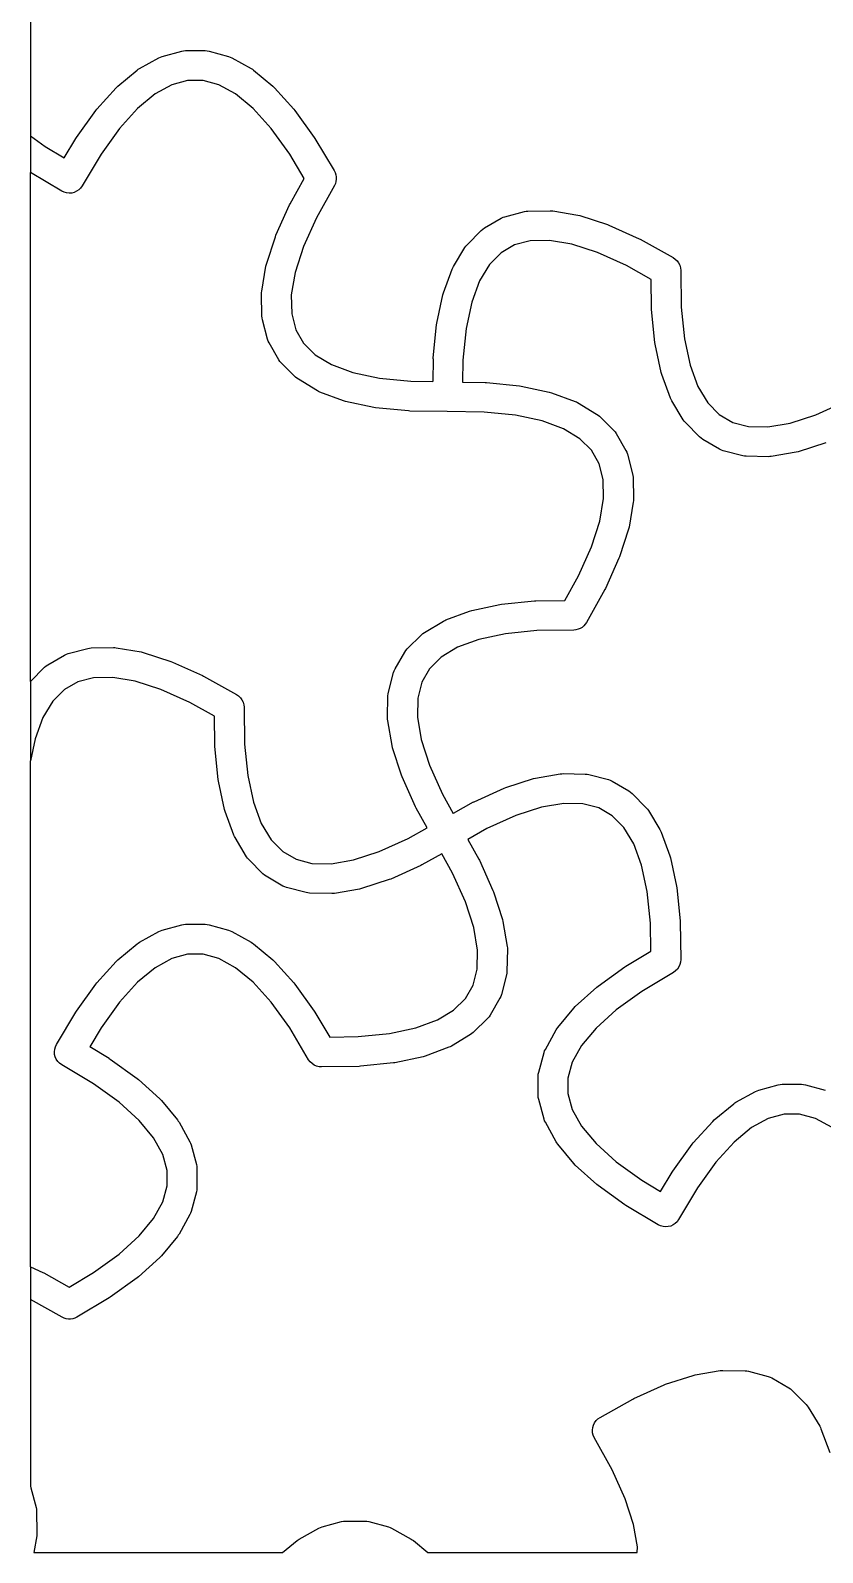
# Model space of a CAD drawing. Header units: millimetres. Extents: x 0 to 304, y 0 to 228.
# Drawn here: x 0 to 39.9, y 0 to 76.6 of the extents above; entities that cross this region are included whole.
import ezdxf

# ---------------------------------------------------------------- set-up
doc = ezdxf.new("R2010")
doc.units = ezdxf.units.MM
doc.layers.add('VISIBLE', color=7, linetype='CONTINUOUS')

msp = doc.modelspace()

# ---------------------------------------------------------------- linework, layer by layer
at = {"layer": 'VISIBLE'}
for p, q in [((0, 79.761243), (0, 71.33168)), ((5.4945, 74.722685), (6.474892, 75.26375)), ((6.474892, 75.26375), (6.554479, 75.301751)), ((6.554479, 75.301751), (6.637977, 75.330146)), ((6.637977, 75.330146), (7.619409, 75.600679)), ((7.619409, 75.600679), (7.718153, 75.620873)), ((7.718153, 75.620873), (7.818714, 75.627645)), ((7.818714, 75.627645), (8.800492, 75.627645)), ((8.800492, 75.627645), (8.901053, 75.620873)), ((8.901053, 75.620873), (8.999797, 75.600679)), ((8.999797, 75.600679), (9.981229, 75.330146)), ((9.981229, 75.330146), (10.064727, 75.301751)), ((10.064727, 75.301751), (10.144314, 75.26375)), ((10.144314, 75.26375), (11.124706, 74.722685)), ((4.399471, 73.83176), (5.378128, 74.643358)), ((5.378128, 74.643358), (5.434448, 74.685759)), ((5.434448, 74.685759), (5.4945, 74.722685)), ((11.124706, 74.722685), (11.184758, 74.685759)), ((11.184758, 74.685759), (11.241077, 74.643358)), ((11.241077, 74.643358), (12.219735, 73.83176)), ((3.345125, 72.6747), (4.321354, 73.75683)), ((4.321354, 73.75683), (4.399471, 73.83176)), ((7.122053, 73.907638), (6.281207, 73.443586)), ((7.92019, 74.127645), (7.122053, 73.907638)), ((8.699016, 74.127645), (7.92019, 74.127645)), ((9.497153, 73.907638), (8.699016, 74.127645)), ((10.337999, 73.443586), (9.497153, 73.907638)), ((12.219735, 73.83176), (12.297852, 73.75683)), ((12.297852, 73.75683), (13.274081, 72.6747)), ((6.281207, 73.443586), (5.398764, 72.711778)), ((11.220442, 72.711778), (10.337999, 73.443586)), ((2.320072, 71.257645), (3.29318, 72.610308)), ((3.29318, 72.610308), (3.345125, 72.6747)), ((5.398764, 72.711778), (4.486633, 71.7007)), ((12.132573, 71.7007), (11.220442, 72.711778)), ((13.274081, 72.6747), (13.326026, 72.610308)), ((13.326026, 72.610308), (14.299134, 71.257645)), ((0, 71.33168), (0.748412, 70.793271)), ((0, 71.33168), (0, 69.493095)), ((4.486633, 71.7007), (3.556412, 70.407652)), ((13.062794, 70.407652), (12.132573, 71.7007)), ((0.748412, 70.793271), (1.700197, 70.224911)), ((1.700197, 70.224911), (2.284968, 71.204179)), ((2.284968, 71.204179), (2.320072, 71.257645)), ((14.299134, 71.257645), (14.334238, 71.204179)), ((14.334238, 71.204179), (15.303531, 69.580984)), ((3.556412, 70.407652), (2.603531, 68.811939)), ((13.793671, 69.183711), (13.062794, 70.407652)), ((0, 43.85474), (0, 69.493095)), ((1.575081, 68.552534), (0, 69.493095)), ((13.083551, 67.910828), (13.793671, 69.183711)), ((15.303531, 69.580984), (15.353648, 69.480716)), ((15.353648, 69.480716), (15.388263, 69.374099)), ((15.393177, 69.040354), (15.361717, 68.932764)), ((15.388263, 69.374099), (15.4066, 69.263514)), ((15.40825, 69.151431), (15.393177, 69.040354)), ((15.4066, 69.263514), (15.40825, 69.151431)), ((1.692739, 68.495545), (1.575081, 68.552534)), ((1.818507, 68.459853), (1.692739, 68.495545)), ((1.948561, 68.446543), (1.818507, 68.459853)), ((2.078951, 68.456018), (1.948561, 68.446543)), ((2.205714, 68.487992), (2.078951, 68.456018)), ((2.325, 68.541492), (2.205714, 68.487992)), ((2.433183, 68.614893), (2.325, 68.541492)), ((2.526976, 68.705964), (2.433183, 68.614893)), ((2.603531, 68.811939), (2.526976, 68.705964)), ((15.314573, 68.831065), (14.409085, 67.207989)), ((15.361717, 68.932764), (15.314573, 68.831065)), ((12.369914, 66.334627), (13.0548, 67.853694)), ((13.0548, 67.853694), (13.083551, 67.910828)), ((23.904481, 67.264251), (24.889693, 67.520679)), ((24.889693, 67.520679), (24.976201, 67.537837)), ((24.976201, 67.537837), (25.064126, 67.544721)), ((25.064126, 67.544721), (26.183703, 67.56634)), ((26.183703, 67.56634), (26.254173, 67.564387)), ((26.254173, 67.564387), (26.324148, 67.555827)), ((26.324148, 67.555827), (27.577488, 67.342291)), ((14.409085, 67.207989), (13.754384, 65.75587)), ((22.784448, 66.640917), (22.86815, 66.697062)), ((22.86815, 66.697062), (23.718395, 67.187952)), ((23.718395, 67.187952), (23.808869, 67.232367)), ((23.808869, 67.232367), (23.904481, 67.264251)), ((27.577488, 67.342291), (27.682604, 67.316458)), ((27.682604, 67.316458), (29.069109, 66.867421)), ((29.069109, 66.867421), (29.146291, 66.837628)), ((29.146291, 66.837628), (30.665358, 66.152742)), ((11.891083, 64.87094), (12.340121, 66.257445)), ((12.340121, 66.257445), (12.369914, 66.334627)), ((21.994351, 65.849052), (22.70903, 66.574056)), ((22.70903, 66.574056), (22.784448, 66.640917)), ((25.181724, 66.046712), (24.380514, 65.838175)), ((26.141945, 66.065254), (25.181724, 66.046712)), ((27.272067, 65.872712), (26.141945, 66.065254)), ((30.665358, 66.152742), (30.722493, 66.123991)), ((30.722493, 66.123991), (32.373522, 65.202909)), ((13.754384, 65.75587), (13.33483, 64.460403)), ((21.307802, 64.751238), (21.886313, 65.71001)), ((21.886313, 65.71001), (21.936238, 65.782713)), ((21.936238, 65.782713), (21.994351, 65.849052)), ((23.706031, 65.448763), (23.124828, 64.859162)), ((24.380514, 65.838175), (23.706031, 65.448763)), ((28.567534, 65.453158), (27.272067, 65.872712)), ((30.019653, 64.798456), (28.567534, 65.453158)), ((32.373522, 65.202909), (32.481705, 65.129508)), ((11.651715, 63.512484), (11.865251, 64.765824)), ((11.865251, 64.765824), (11.891083, 64.87094)), ((13.33483, 64.460403), (13.142287, 63.330281)), ((20.804942, 63.432159), (21.246685, 64.624352)), ((21.246685, 64.624352), (21.274258, 64.689233)), ((21.274258, 64.689233), (21.307802, 64.751238)), ((23.124828, 64.859162), (22.628659, 64.036858)), ((31.264582, 64.103931), (30.019653, 64.798456)), ((32.481705, 65.129508), (32.575499, 65.038436)), ((32.575499, 65.038436), (32.652053, 64.932461)), ((32.652053, 64.932461), (32.709042, 64.814802)), ((32.709042, 64.814802), (32.744734, 64.689035)), ((32.744734, 64.689035), (32.758044, 64.558981)), ((32.758044, 64.558981), (32.785407, 62.700612)), ((22.628659, 64.036858), (22.230345, 62.961873)), ((31.286041, 62.646522), (31.264582, 64.103931)), ((11.641201, 63.372039), (11.643154, 63.442508)), ((11.662821, 62.252462), (11.641201, 63.372039)), ((11.643154, 63.442508), (11.651715, 63.512484)), ((13.142287, 63.330281), (13.16083, 62.37006)), ((20.470381, 61.902943), (20.774755, 63.32821)), ((20.774755, 63.32821), (20.804942, 63.432159)), ((22.230345, 62.961873), (21.945956, 61.630188)), ((11.669705, 62.164537), (11.662821, 62.252462)), ((11.686863, 62.078029), (11.669705, 62.164537)), ((13.16083, 62.37006), (13.369366, 61.56885)), ((31.289709, 62.582667), (31.286041, 62.646522)), ((31.456114, 60.924672), (31.289709, 62.582667)), ((32.785407, 62.700612), (32.944478, 61.11569)), ((11.943291, 61.092817), (11.686863, 62.078029)), ((13.369366, 61.56885), (13.758779, 60.894367)), ((20.291186, 60.163211), (20.457591, 61.821205)), ((20.457591, 61.821205), (20.470381, 61.902943)), ((21.945956, 61.630188), (21.786885, 60.045266)), ((11.975175, 60.997205), (11.943291, 61.092817)), ((12.01959, 60.906731), (11.975175, 60.997205)), ((12.510479, 60.056486), (12.01959, 60.906731)), ((13.758779, 60.894367), (14.34838, 60.313164)), ((31.468903, 60.842935), (31.456114, 60.924672)), ((31.773278, 59.417668), (31.468903, 60.842935)), ((32.944478, 61.11569), (33.228868, 59.784005)), ((12.566624, 59.972784), (12.510479, 60.056486)), ((12.633485, 59.897366), (12.566624, 59.972784)), ((13.358489, 59.182687), (12.633485, 59.897366)), ((14.34838, 60.313164), (15.170684, 59.816995)), ((15.170684, 59.816995), (16.245669, 59.418681)), ((20.287519, 60.099356), (20.270726, 58.9589)), ((20.287519, 60.099356), (20.291186, 60.163211)), ((21.786885, 60.045266), (21.770564, 58.936816)), ((33.228868, 59.784005), (33.627182, 58.70902)), ((13.424829, 59.124574), (13.358489, 59.182687)), ((13.497532, 59.074649), (13.424829, 59.124574)), ((14.456304, 58.496138), (13.497532, 59.074649)), ((16.245669, 59.418681), (17.577354, 59.134292)), ((17.577354, 59.134292), (19.162276, 58.975221)), ((31.803464, 59.313719), (31.773278, 59.417668)), ((32.245207, 58.121526), (31.803464, 59.313719)), ((14.518309, 58.462594), (14.456304, 58.496138)), ((14.58319, 58.435021), (14.518309, 58.462594)), ((15.775383, 57.993277), (14.58319, 58.435021)), ((19.162276, 58.975221), (20.270726, 58.9589)), ((21.770564, 58.936816), (22.91102, 58.920023)), ((22.91102, 58.920023), (22.974875, 58.916355)), ((22.974875, 58.916355), (24.632869, 58.749951)), ((24.632869, 58.749951), (24.714607, 58.737161)), ((24.714607, 58.737161), (26.139874, 58.432787)), ((26.139874, 58.432787), (26.243823, 58.4026)), ((26.243823, 58.4026), (27.436016, 57.960857)), ((33.627182, 58.70902), (34.12335, 57.886715)), ((15.879332, 57.963091), (15.775383, 57.993277)), ((17.304599, 57.658717), (15.879332, 57.963091)), ((17.386336, 57.645927), (17.304599, 57.658717)), ((19.044331, 57.479522), (17.386336, 57.645927)), ((27.436016, 57.960857), (27.500897, 57.933283)), ((27.500897, 57.933283), (27.562902, 57.89974)), ((27.562902, 57.89974), (28.521674, 57.321229)), ((32.272781, 58.056645), (32.245207, 58.121526)), ((32.306324, 57.99464), (32.272781, 58.056645)), ((32.884836, 57.035868), (32.306324, 57.99464)), ((34.12335, 57.886715), (34.704554, 57.297115)), ((39.566057, 57.29272), (41.018175, 57.947421)), ((19.108186, 57.475855), (19.044331, 57.479522)), ((20.998561, 57.44802), (19.108186, 57.475855)), ((22.85693, 57.420657), (20.998561, 57.44802)), ((24.441852, 57.261586), (22.85693, 57.420657)), ((25.773537, 56.977197), (24.441852, 57.261586)), ((26.848522, 56.578882), (25.773537, 56.977197)), ((28.521674, 57.321229), (28.594377, 57.271304)), ((28.594377, 57.271304), (28.660716, 57.213191)), ((28.660716, 57.213191), (29.38572, 56.498512)), ((32.93476, 56.963165), (32.884836, 57.035868)), ((32.992874, 56.896825), (32.93476, 56.963165)), ((33.707553, 56.171821), (32.992874, 56.896825)), ((34.704554, 57.297115), (35.379036, 56.907702)), ((35.379036, 56.907702), (36.180247, 56.699166)), ((37.140468, 56.680623), (38.270589, 56.873166)), ((38.270589, 56.873166), (39.566057, 57.29272)), ((27.670826, 56.082714), (26.848522, 56.578882)), ((28.260427, 55.501511), (27.670826, 56.082714)), ((29.38572, 56.498512), (29.452581, 56.423094)), ((29.452581, 56.423094), (29.508726, 56.339392)), ((29.508726, 56.339392), (29.999616, 55.489147)), ((33.782971, 56.10496), (33.707553, 56.171821)), ((33.866672, 56.048815), (33.782971, 56.10496)), ((34.716918, 55.557926), (33.866672, 56.048815)), ((36.180247, 56.699166), (37.140468, 56.680623)), ((28.649839, 54.827028), (28.260427, 55.501511)), ((29.999616, 55.489147), (30.044031, 55.398673)), ((30.044031, 55.398673), (30.075915, 55.30306)), ((30.075915, 55.30306), (30.332343, 54.317849)), ((34.807392, 55.513511), (34.716918, 55.557926)), ((34.903004, 55.481627), (34.807392, 55.513511)), ((35.888215, 55.225199), (34.903004, 55.481627)), ((35.974724, 55.208041), (35.888215, 55.225199)), ((36.062649, 55.201157), (35.974724, 55.208041)), ((37.182225, 55.179537), (36.062649, 55.201157)), ((37.32267, 55.190051), (37.252695, 55.18149)), ((38.576011, 55.403587), (37.32267, 55.190051)), ((38.681127, 55.429419), (38.576011, 55.403587)), ((40.067632, 55.878457), (38.681127, 55.429419)), ((28.858376, 54.025817), (28.649839, 54.827028)), ((37.252695, 55.18149), (37.182225, 55.179537)), ((28.876919, 53.065597), (28.858376, 54.025817)), ((30.332343, 54.317849), (30.349501, 54.23134)), ((30.349501, 54.23134), (30.356385, 54.143416)), ((30.356385, 54.143416), (30.378005, 53.023839)), ((28.684376, 51.935475), (28.876919, 53.065597)), ((30.367491, 52.883394), (30.153955, 51.630053)), ((30.376052, 52.953369), (30.367491, 52.883394)), ((30.378005, 53.023839), (30.376052, 52.953369)), ((28.264822, 50.640008), (28.684376, 51.935475)), ((30.128122, 51.524937), (29.679085, 50.138433)), ((30.153955, 51.630053), (30.128122, 51.524937)), ((27.61012, 49.187889), (28.264822, 50.640008)), ((29.649292, 50.061251), (28.964406, 48.542184)), ((29.679085, 50.138433), (29.649292, 50.061251)), ((26.915595, 47.94296), (27.61012, 49.187889)), ((28.935655, 48.485049), (28.014573, 46.83402)), ((28.964406, 48.542184), (28.935655, 48.485049)), ((22.229332, 47.434264), (23.654599, 47.738638)), ((23.654599, 47.738638), (23.736336, 47.751428)), ((23.736336, 47.751428), (25.394331, 47.917833)), ((25.394331, 47.917833), (25.458186, 47.921501)), ((25.458186, 47.921501), (26.915595, 47.94296)), ((19.847532, 46.322706), (20.806304, 46.901217)), ((20.806304, 46.901217), (20.868309, 46.934761)), ((20.868309, 46.934761), (20.93319, 46.962334)), ((20.93319, 46.962334), (22.125383, 47.404078)), ((22.125383, 47.404078), (22.229332, 47.434264)), ((28.014573, 46.83402), (27.952798, 46.740483)), ((18.983485, 45.499989), (19.708489, 46.214668)), ((19.708489, 46.214668), (19.774829, 46.272782)), ((19.774829, 46.272782), (19.847532, 46.322706)), ((23.927354, 46.263063), (22.595669, 45.978674)), ((25.512276, 46.422134), (23.927354, 46.263063)), ((27.370645, 46.449498), (25.512276, 46.422134)), ((27.482291, 46.459519), (27.370645, 46.449498)), ((27.591197, 46.486069), (27.482291, 46.459519)), ((27.694929, 46.528554), (27.591197, 46.486069)), ((27.791171, 46.586025), (27.694929, 46.528554)), ((27.877772, 46.657197), (27.791171, 46.586025)), ((27.952798, 46.740483), (27.877772, 46.657197)), ((1.72135, 45.190907), (1.811824, 45.235322)), ((1.811824, 45.235322), (1.907436, 45.267205)), ((1.907436, 45.267205), (2.892647, 45.523633)), ((2.892647, 45.523633), (2.979156, 45.540791)), ((2.979156, 45.540791), (3.067081, 45.547676)), ((3.067081, 45.547676), (4.186657, 45.569295)), ((4.186657, 45.569295), (4.257127, 45.567342)), ((4.257127, 45.567342), (4.327102, 45.558781)), ((4.327102, 45.558781), (5.580443, 45.345246)), ((5.580443, 45.345246), (5.685559, 45.319413)), ((5.685559, 45.319413), (7.072064, 44.870376)), ((18.36959, 44.490624), (18.860479, 45.340869)), ((18.860479, 45.340869), (18.916624, 45.424571)), ((18.916624, 45.424571), (18.983485, 45.499989)), ((21.520684, 45.58036), (20.69838, 45.084191)), ((22.595669, 45.978674), (21.520684, 45.58036)), ((0, 43.85474), (0.711985, 44.577011)), ((0.711985, 44.577011), (0.787403, 44.643872)), ((0.787403, 44.643872), (0.871105, 44.700017)), ((0.871105, 44.700017), (1.72135, 45.190907)), ((7.072064, 44.870376), (7.149245, 44.840583)), ((7.149245, 44.840583), (8.668313, 44.155697)), ((18.325175, 44.40015), (18.36959, 44.490624)), ((20.108779, 44.502988), (19.719366, 43.828505)), ((20.69838, 45.084191), (20.108779, 44.502988)), ((0, 43.85474), (0, 39.872375)), ((2.383469, 43.84113), (1.708986, 43.451717)), ((3.184679, 44.049667), (2.383469, 43.84113)), ((4.1449, 44.068209), (3.184679, 44.049667)), ((5.275021, 43.875667), (4.1449, 44.068209)), ((6.570489, 43.456113), (5.275021, 43.875667)), ((8.668313, 44.155697), (8.725447, 44.126945)), ((8.725447, 44.126945), (10.376477, 43.205863)), ((18.036863, 43.319326), (18.293291, 44.304538)), ((18.293291, 44.304538), (18.325175, 44.40015)), ((19.719366, 43.828505), (19.51083, 43.027295)), ((1.708986, 43.451717), (1.127783, 42.862117)), ((8.022608, 42.801411), (6.570489, 43.456113)), ((10.376477, 43.205863), (10.48466, 43.132462)), ((10.48466, 43.132462), (10.578454, 43.041391)), ((10.578454, 43.041391), (10.655008, 42.935416)), ((10.655008, 42.935416), (10.711997, 42.817757)), ((17.991201, 42.025316), (18.012821, 43.144893)), ((18.012821, 43.144893), (18.019705, 43.232818)), ((18.019705, 43.232818), (18.036863, 43.319326)), ((19.51083, 43.027295), (19.492287, 42.067074)), ((1.127783, 42.862117), (0.631614, 42.039813)), ((9.267537, 42.106886), (8.022608, 42.801411)), ((10.711997, 42.817757), (10.747689, 42.69199)), ((10.747689, 42.69199), (10.760999, 42.561936)), ((10.760999, 42.561936), (10.788362, 40.703567)), ((0.631614, 42.039813), (0.2333, 40.964828)), ((9.288996, 40.649477), (9.267537, 42.106886)), ((17.993154, 41.954847), (17.991201, 42.025316)), ((18.001715, 41.884872), (17.993154, 41.954847)), ((18.215251, 40.631531), (18.001715, 41.884872)), ((19.492287, 42.067074), (19.68483, 40.936953)), ((0.2333, 40.964828), (0, 39.872375)), ((9.292664, 40.585621), (9.288996, 40.649477)), ((10.788362, 40.703567), (10.947433, 39.118644)), ((18.241083, 40.526415), (18.215251, 40.631531)), ((19.68483, 40.936953), (20.104384, 39.641485)), ((0, 14.38528), (0, 39.872375)), ((9.459069, 38.927627), (9.292664, 40.585621)), ((18.690121, 39.13991), (18.241083, 40.526415)), ((10.947433, 39.118644), (11.231822, 37.78696)), ((18.719914, 39.062729), (18.690121, 39.13991)), ((20.104384, 39.641485), (20.759085, 38.189366)), ((25.44024, 38.995246), (26.693581, 39.208781)), ((26.693581, 39.208781), (26.763556, 39.217342)), ((26.763556, 39.217342), (26.834026, 39.219295)), ((26.834026, 39.219295), (27.953602, 39.197676)), ((27.953602, 39.197676), (28.041527, 39.190791)), ((28.041527, 39.190791), (28.128036, 39.173633)), ((28.128036, 39.173633), (29.113247, 38.917205)), ((9.471858, 38.84589), (9.459069, 38.927627)), ((9.776233, 37.420623), (9.471858, 38.84589)), ((19.4048, 37.543661), (18.719914, 39.062729)), ((22.35237, 37.805697), (23.871438, 38.490583)), ((23.871438, 38.490583), (23.948619, 38.520376)), ((23.948619, 38.520376), (25.335124, 38.969413)), ((25.335124, 38.969413), (25.44024, 38.995246)), ((29.113247, 38.917205), (29.208859, 38.885322)), ((29.208859, 38.885322), (29.299333, 38.840907)), ((29.299333, 38.840907), (30.149579, 38.350017)), ((30.149579, 38.350017), (30.23328, 38.293872)), ((11.231822, 37.78696), (11.630137, 36.711974)), ((20.759085, 38.189366), (21.299176, 37.22126)), ((22.295236, 37.776945), (21.299176, 37.22126)), ((22.295236, 37.776945), (22.35237, 37.805697)), ((26.875784, 37.718209), (25.745662, 37.525667)), ((27.836004, 37.699667), (26.875784, 37.718209)), ((28.637215, 37.49113), (27.836004, 37.699667)), ((30.23328, 38.293872), (30.308698, 38.227011)), ((30.308698, 38.227011), (31.023377, 37.502007)), ((9.806419, 37.316673), (9.776233, 37.420623)), ((10.248162, 36.124481), (9.806419, 37.316673)), ((19.433551, 37.486527), (19.4048, 37.543661)), ((19.989237, 36.490467), (19.433551, 37.486527)), ((24.450194, 37.106113), (22.998076, 36.451411)), ((25.745662, 37.525667), (24.450194, 37.106113)), ((29.311697, 37.101717), (28.637215, 37.49113)), ((29.892901, 36.512117), (29.311697, 37.101717)), ((31.023377, 37.502007), (31.081491, 37.435667)), ((31.081491, 37.435667), (31.131415, 37.362964)), ((31.131415, 37.362964), (31.709927, 36.404193)), ((10.275736, 36.0596), (10.248162, 36.124481)), ((10.309279, 35.997595), (10.275736, 36.0596)), ((11.630137, 36.711974), (12.126305, 35.88967)), ((19.02113, 35.950376), (19.989237, 36.490467)), ((22.998076, 36.451411), (22.029969, 35.911321)), ((30.389069, 35.689813), (29.892901, 36.512117)), ((31.709927, 36.404193), (31.74347, 36.342187)), ((31.74347, 36.342187), (31.771044, 36.277307)), ((31.771044, 36.277307), (32.212787, 35.085114)), ((10.887791, 35.038823), (10.309279, 35.997595)), ((12.126305, 35.88967), (12.707509, 35.30007)), ((12.707509, 35.30007), (13.381991, 34.910657)), ((16.273544, 34.87612), (17.569011, 35.295674)), ((17.569011, 35.295674), (19.02113, 35.950376)), ((22.029969, 35.911321), (22.585655, 34.915261)), ((30.787383, 34.614828), (30.389069, 35.689813)), ((10.937715, 34.96612), (10.887791, 35.038823)), ((10.995829, 34.89978), (10.937715, 34.96612)), ((11.710507, 34.174776), (10.995829, 34.89978)), ((13.381991, 34.910657), (14.183202, 34.70212)), ((14.183202, 34.70212), (15.143422, 34.683578)), ((15.143422, 34.683578), (16.273544, 34.87612)), ((19.666835, 34.596091), (18.147768, 33.911204)), ((19.72397, 34.624842), (19.666835, 34.596091)), ((20.72003, 35.180527), (19.72397, 34.624842)), ((21.26012, 34.212421), (20.72003, 35.180527)), ((22.585655, 34.915261), (22.614406, 34.858126)), ((22.614406, 34.858126), (23.299292, 33.339059)), ((31.071773, 33.283143), (30.787383, 34.614828)), ((32.212787, 35.085114), (32.242973, 34.981165)), ((32.242973, 34.981165), (32.547348, 33.555898)), ((11.785925, 34.107915), (11.710507, 34.174776)), ((11.869627, 34.05177), (11.785925, 34.107915)), ((12.719873, 33.560881), (11.869627, 34.05177)), ((18.070586, 33.881412), (16.684082, 33.432374)), ((18.147768, 33.911204), (18.070586, 33.881412)), ((21.914822, 32.760302), (21.26012, 34.212421)), ((12.810347, 33.516465), (12.719873, 33.560881)), ((12.905959, 33.484582), (12.810347, 33.516465)), ((13.89117, 33.228154), (12.905959, 33.484582)), ((13.977679, 33.210996), (13.89117, 33.228154)), ((14.065604, 33.204112), (13.977679, 33.210996)), ((15.18518, 33.182492), (14.065604, 33.204112)), ((15.25565, 33.184445), (15.18518, 33.182492)), ((15.325625, 33.193006), (15.25565, 33.184445)), ((16.578966, 33.406542), (15.325625, 33.193006)), ((16.684082, 33.432374), (16.578966, 33.406542)), ((23.299292, 33.339059), (23.329085, 33.261877)), ((23.329085, 33.261877), (23.778122, 31.875373)), ((31.230844, 31.69822), (31.071773, 33.283143)), ((32.547348, 33.555898), (32.560137, 33.47416)), ((32.560137, 33.47416), (32.726542, 31.816166)), ((22.334376, 31.464835), (21.914822, 32.760302)), ((6.637977, 31.336055), (7.619409, 31.606588)), ((7.619409, 31.606588), (7.718153, 31.626782)), ((7.718153, 31.626782), (7.818714, 31.633554)), ((7.818714, 31.633554), (8.800492, 31.633554)), ((8.800492, 31.633554), (8.901053, 31.626782)), ((8.901053, 31.626782), (8.999797, 31.606588)), ((8.999797, 31.606588), (9.981229, 31.336055)), ((22.526919, 30.334713), (22.334376, 31.464835)), ((23.778122, 31.875373), (23.803955, 31.770257)), ((23.803955, 31.770257), (24.017491, 30.516916)), ((31.251832, 30.272817), (31.230844, 31.69822)), ((32.726542, 31.816166), (32.73021, 31.75231)), ((32.73021, 31.75231), (32.758044, 29.861936)), ((5.378128, 30.649267), (5.434448, 30.691669)), ((5.434448, 30.691669), (5.4945, 30.728595)), ((5.4945, 30.728595), (6.474892, 31.26966)), ((6.474892, 31.26966), (6.554479, 31.30766)), ((6.554479, 31.30766), (6.637977, 31.336055)), ((9.981229, 31.336055), (10.064727, 31.30766)), ((10.064727, 31.30766), (10.144314, 31.26966)), ((10.144314, 31.26966), (11.124706, 30.728595)), ((11.124706, 30.728595), (11.184758, 30.691669)), ((11.184758, 30.691669), (11.241077, 30.649267)), ((4.399471, 29.837669), (5.378128, 30.649267)), ((7.122053, 29.913547), (6.281207, 29.449495)), ((7.92019, 30.133554), (7.122053, 29.913547)), ((8.699016, 30.133554), (7.92019, 30.133554)), ((9.497153, 29.913547), (8.699016, 30.133554)), ((10.337999, 29.449495), (9.497153, 29.913547)), ((11.241077, 30.649267), (12.219735, 29.837669)), ((22.508376, 29.374493), (22.526919, 30.334713)), ((24.028005, 30.376471), (24.006385, 29.256894)), ((24.017491, 30.516916), (24.026052, 30.446941)), ((24.026052, 30.446941), (24.028005, 30.376471)), ((30.000408, 29.525529), (31.251832, 30.272817)), ((3.345125, 28.68061), (4.321354, 29.76274)), ((4.321354, 29.76274), (4.399471, 29.837669)), ((6.281207, 29.449495), (5.398764, 28.717688)), ((11.220442, 28.717688), (10.337999, 29.449495)), ((12.219735, 29.837669), (12.297852, 29.76274)), ((12.297852, 29.76274), (13.274081, 28.68061)), ((22.299839, 28.573282), (22.508376, 29.374493)), ((23.999501, 29.16897), (23.982343, 29.082461)), ((24.006385, 29.256894), (23.999501, 29.16897)), ((28.594279, 28.517317), (29.946942, 29.490424)), ((29.946942, 29.490424), (30.000408, 29.525529)), ((32.392648, 29.206966), (30.796935, 28.254084)), ((32.498623, 29.28352), (32.392648, 29.206966)), ((32.589694, 29.377314), (32.498623, 29.28352)), ((32.663095, 29.485497), (32.589694, 29.377314)), ((32.716595, 29.604782), (32.663095, 29.485497)), ((32.748569, 29.731546), (32.716595, 29.604782)), ((32.758044, 29.861936), (32.748569, 29.731546)), ((2.320072, 27.263555), (3.29318, 28.616218)), ((3.29318, 28.616218), (3.345125, 28.68061)), ((5.398764, 28.717688), (4.486633, 27.70661)), ((12.132573, 27.70661), (11.220442, 28.717688)), ((13.274081, 28.68061), (13.326026, 28.616218)), ((13.326026, 28.616218), (14.299134, 27.263555)), ((21.910427, 27.898799), (22.299839, 28.573282)), ((23.982343, 29.082461), (23.725915, 28.09725)), ((27.447757, 27.489142), (28.529887, 28.465372)), ((28.529887, 28.465372), (28.594279, 28.517317)), ((4.486633, 27.70661), (3.556412, 26.413562)), ((13.062794, 26.413562), (12.132573, 27.70661)), ((21.320826, 27.317596), (21.910427, 27.898799)), ((23.649616, 27.911163), (23.158726, 27.060918)), ((23.694031, 28.001637), (23.649616, 27.911163)), ((23.725915, 28.09725), (23.694031, 28.001637)), ((30.796935, 28.254084), (29.503887, 27.323864)), ((1.315675, 25.586893), (2.284968, 27.210088)), ((2.284968, 27.210088), (2.320072, 27.263555)), ((14.299134, 27.263555), (14.334238, 27.210088)), ((14.334238, 27.210088), (15.081527, 25.958665)), ((20.498522, 26.821427), (21.320826, 27.317596)), ((23.03572, 26.901798), (22.310716, 26.187119)), ((23.102581, 26.977216), (23.03572, 26.901798)), ((23.158726, 27.060918), (23.102581, 26.977216)), ((26.561229, 26.432368), (27.372827, 27.411025)), ((27.372827, 27.411025), (27.447757, 27.489142)), ((29.503887, 27.323864), (28.492809, 26.411733)), ((3.556412, 26.413562), (2.988053, 25.461777)), ((14.015675, 24.817849), (13.062794, 26.413562)), ((16.50693, 25.979653), (18.091852, 26.138724)), ((18.091852, 26.138724), (19.423537, 26.423113)), ((19.423537, 26.423113), (20.498522, 26.821427)), ((22.171674, 26.079081), (21.212902, 25.50057)), ((22.244377, 26.129006), (22.171674, 26.079081)), ((22.310716, 26.187119), (22.244377, 26.129006)), ((25.940837, 25.335605), (26.481902, 26.315996)), ((26.481902, 26.315996), (26.518828, 26.376048)), ((26.518828, 26.376048), (26.561229, 26.432368)), ((28.492809, 26.411733), (27.761001, 25.52929)), ((1.209684, 25.213413), (1.222995, 25.343467)), ((1.222995, 25.343467), (1.258686, 25.469234)), ((1.258686, 25.469234), (1.315675, 25.586893)), ((3.96732, 24.877006), (2.988053, 25.461777)), ((15.081527, 25.958665), (16.50693, 25.979653)), ((21.086016, 25.439453), (19.893823, 24.99771)), ((21.150897, 25.467026), (21.086016, 25.439453)), ((21.212902, 25.50057), (21.150897, 25.467026)), ((25.902836, 25.256018), (25.940837, 25.335605)), ((27.761001, 25.52929), (27.296949, 24.688443)), ((1.21916, 25.083023), (1.209684, 25.213413)), ((1.251133, 24.95626), (1.21916, 25.083023)), ((1.304633, 24.836974), (1.251133, 24.95626)), ((1.378034, 24.728791), (1.304633, 24.836974)), ((1.469106, 24.634998), (1.378034, 24.728791)), ((1.575081, 24.558443), (1.469106, 24.634998)), ((3.170794, 23.605562), (1.575081, 24.558443)), ((3.96732, 24.877006), (4.020787, 24.841902)), ((4.020787, 24.841902), (5.37345, 23.868794)), ((14.09223, 24.711874), (14.015675, 24.817849)), ((14.186023, 24.620802), (14.09223, 24.711874)), ((14.294206, 24.547401), (14.186023, 24.620802)), ((14.413492, 24.493901), (14.294206, 24.547401)), ((18.282869, 24.650359), (16.624875, 24.483955)), ((18.364607, 24.663149), (18.282869, 24.650359)), ((19.789874, 24.967523), (18.364607, 24.663149)), ((19.893823, 24.99771), (19.789874, 24.967523)), ((25.603909, 24.191088), (25.874441, 25.17252)), ((25.874441, 25.17252), (25.902836, 25.256018)), ((27.296949, 24.688443), (27.076942, 23.890306)), ((5.37345, 23.868794), (5.437842, 23.816849)), ((5.437842, 23.816849), (6.519972, 22.84062)), ((14.540255, 24.461928), (14.413492, 24.493901)), ((14.670645, 24.452452), (14.540255, 24.461928)), ((16.56102, 24.480287), (14.670645, 24.452452)), ((16.624875, 24.483955), (16.56102, 24.480287)), ((25.576942, 23.991783), (25.583714, 24.092343)), ((25.576942, 23.010004), (25.576942, 23.991783)), ((25.583714, 24.092343), (25.603909, 24.191088)), ((27.076942, 23.890306), (27.076942, 23.111481)), ((4.463842, 22.675341), (3.170794, 23.605562)), ((25.583714, 22.909444), (25.576942, 23.010004)), ((27.076942, 23.111481), (27.296949, 22.313344)), ((35.543023, 22.677118), (36.523414, 23.218183)), ((36.523414, 23.218183), (36.603002, 23.256183)), ((36.603002, 23.256183), (36.686499, 23.284578)), ((36.686499, 23.284578), (37.667931, 23.555111)), ((37.667931, 23.555111), (37.766676, 23.575305)), ((37.766676, 23.575305), (37.867236, 23.582077)), ((37.867236, 23.582077), (38.849015, 23.582077)), ((38.849015, 23.582077), (38.949575, 23.575305)), ((38.949575, 23.575305), (39.04832, 23.555111)), ((39.04832, 23.555111), (40.029752, 23.284578)), ((5.47492, 21.76321), (4.463842, 22.675341)), ((6.519972, 22.84062), (6.594901, 22.762503)), ((6.594901, 22.762503), (7.406499, 21.783846)), ((25.603909, 22.810699), (25.583714, 22.909444)), ((25.874441, 21.829267), (25.603909, 22.810699)), ((27.296949, 22.313344), (27.761001, 21.472497)), ((34.447994, 21.786192), (35.426651, 22.59779)), ((35.426651, 22.59779), (35.482971, 22.640191)), ((35.482971, 22.640191), (35.543023, 22.677118)), ((6.206727, 20.880767), (5.47492, 21.76321)), ((7.406499, 21.783846), (7.448901, 21.727526)), ((7.448901, 21.727526), (7.485827, 21.667474)), ((7.485827, 21.667474), (8.026892, 20.687082)), ((25.902836, 21.74577), (25.874441, 21.829267)), ((25.940837, 21.666182), (25.902836, 21.74577)), ((26.481902, 20.685791), (25.940837, 21.666182)), ((27.761001, 21.472497), (28.492809, 20.590054)), ((33.393648, 20.629132), (34.369877, 21.711262)), ((34.369877, 21.711262), (34.447994, 21.786192)), ((37.170576, 21.86207), (36.329729, 21.398018)), ((37.968713, 22.082077), (37.170576, 21.86207)), ((38.747538, 22.082077), (37.968713, 22.082077)), ((39.545675, 21.86207), (38.747538, 22.082077)), ((40.386522, 21.398018), (39.545675, 21.86207)), ((6.670779, 20.039921), (6.206727, 20.880767)), ((36.329729, 21.398018), (35.447286, 20.66621)), ((6.890786, 19.241784), (6.670779, 20.039921)), ((8.026892, 20.687082), (8.064892, 20.607495)), ((8.064892, 20.607495), (8.093287, 20.523997)), ((8.093287, 20.523997), (8.36382, 19.542565)), ((26.518828, 20.625739), (26.481902, 20.685791)), ((26.561229, 20.569419), (26.518828, 20.625739)), ((27.372827, 19.590762), (26.561229, 20.569419)), ((28.492809, 20.590054), (29.503887, 19.677924)), ((32.368595, 19.212078), (33.341703, 20.56474)), ((33.341703, 20.56474), (33.393648, 20.629132)), ((35.447286, 20.66621), (34.535156, 19.655132)), ((6.890786, 18.462958), (6.890786, 19.241784)), ((8.36382, 19.542565), (8.384014, 19.443821)), ((8.384014, 19.443821), (8.390786, 19.34326)), ((8.390786, 19.34326), (8.390786, 18.361482)), ((27.447757, 19.512645), (27.372827, 19.590762)), ((28.529887, 18.536416), (27.447757, 19.512645)), ((29.503887, 19.677924), (30.796935, 18.747703)), ((32.333491, 19.158611), (32.368595, 19.212078)), ((34.535156, 19.655132), (33.604935, 18.362084)), ((6.670779, 17.664821), (6.890786, 18.462958)), ((28.594279, 18.484471), (28.529887, 18.536416)), ((29.946942, 17.511363), (28.594279, 18.484471)), ((30.796935, 18.747703), (31.74872, 18.179343)), ((31.74872, 18.179343), (32.333491, 19.158611)), ((6.206727, 16.823975), (6.670779, 17.664821)), ((8.36382, 18.162177), (8.093287, 17.180745)), ((8.384014, 18.260921), (8.36382, 18.162177)), ((8.390786, 18.361482), (8.384014, 18.260921)), ((33.604935, 18.362084), (32.652053, 16.766372)), ((8.026892, 17.01766), (7.485827, 16.037268)), ((8.064892, 17.097247), (8.026892, 17.01766)), ((8.093287, 17.180745), (8.064892, 17.097247)), ((30.000408, 17.476259), (29.946942, 17.511363)), ((31.623604, 16.506966), (30.000408, 17.476259)), ((5.47492, 15.941532), (6.206727, 16.823975)), ((31.741262, 16.449977), (31.623604, 16.506966)), ((31.867029, 16.414285), (31.741262, 16.449977)), ((31.997084, 16.400975), (31.867029, 16.414285)), ((32.127473, 16.41045), (31.997084, 16.400975)), ((32.254237, 16.442424), (32.127473, 16.41045)), ((32.373522, 16.495924), (32.254237, 16.442424)), ((32.481705, 16.569325), (32.373522, 16.495924)), ((32.575499, 16.660396), (32.481705, 16.569325)), ((32.652053, 16.766372), (32.575499, 16.660396)), ((4.463842, 15.029401), (5.47492, 15.941532)), ((7.406499, 15.920896), (6.594901, 14.942239)), ((7.448901, 15.977216), (7.406499, 15.920896)), ((7.485827, 16.037268), (7.448901, 15.977216)), ((3.170794, 14.09918), (4.463842, 15.029401)), ((6.519972, 14.864122), (5.437842, 13.887893)), ((6.594901, 14.942239), (6.519972, 14.864122)), ((0, 14.38528), (0.616835, 14.107174)), ((0, 14.38528), (0, 12.736782)), ((0.616835, 14.107174), (0.67397, 14.078423)), ((0.67397, 14.078423), (1.946853, 13.368303)), ((1.946853, 13.368303), (3.170794, 14.09918)), ((5.37345, 13.835948), (4.020787, 12.86284)), ((5.437842, 13.887893), (5.37345, 13.835948)), ((1.594206, 11.847401), (0, 12.736782)), ((0, 12.736782), (0, 3.339636)), ((3.96732, 12.827736), (2.344125, 11.858443)), ((4.020787, 12.86284), (3.96732, 12.827736)), ((1.695906, 11.800257), (1.594206, 11.847401)), ((1.803495, 11.768797), (1.695906, 11.800257)), ((1.914573, 11.753724), (1.803495, 11.768797)), ((2.026656, 11.755374), (1.914573, 11.753724)), ((2.137241, 11.773711), (2.026656, 11.755374)), ((2.243858, 11.808325), (2.137241, 11.773711)), ((2.344125, 11.858443), (2.243858, 11.808325)), ((30.403848, 7.757174), (31.922915, 8.44206)), ((31.922915, 8.44206), (32.000097, 8.471853)), ((32.000097, 8.471853), (33.386601, 8.920891)), ((33.386601, 8.920891), (33.491717, 8.946723)), ((33.491717, 8.946723), (34.745058, 9.160259)), ((34.745058, 9.160259), (34.815033, 9.16882)), ((34.815033, 9.16882), (34.885503, 9.170773)), ((34.885503, 9.170773), (36.00508, 9.149153)), ((36.00508, 9.149153), (36.093004, 9.142269)), ((36.093004, 9.142269), (36.179513, 9.125111)), ((36.179513, 9.125111), (37.164724, 8.868683)), ((37.164724, 8.868683), (37.260337, 8.836799)), ((37.260337, 8.836799), (37.350811, 8.792384)), ((37.350811, 8.792384), (38.201056, 8.301495)), ((28.695684, 6.807341), (30.346713, 7.728423)), ((30.346713, 7.728423), (30.403848, 7.757174)), ((38.201056, 8.301495), (38.284758, 8.245349)), ((38.284758, 8.245349), (38.360176, 8.178489)), ((38.360176, 8.178489), (39.074855, 7.453485)), ((39.074855, 7.453485), (39.132968, 7.387145)), ((39.132968, 7.387145), (39.182893, 7.314442)), ((39.182893, 7.314442), (39.761404, 6.35567)), ((28.311162, 6.163413), (28.324472, 6.293467)), ((28.320637, 6.033023), (28.311162, 6.163413)), ((28.324472, 6.293467), (28.360164, 6.419234)), ((28.360164, 6.419234), (28.417153, 6.536893)), ((28.417153, 6.536893), (28.493707, 6.642868)), ((28.493707, 6.642868), (28.587501, 6.73394)), ((28.587501, 6.73394), (28.695684, 6.807341)), ((39.761404, 6.35567), (39.794948, 6.293665)), ((39.794948, 6.293665), (39.822521, 6.228784)), ((39.822521, 6.228784), (40.264264, 5.036591)), ((28.352611, 5.90626), (28.320637, 6.033023)), ((28.406111, 5.786974), (28.352611, 5.90626)), ((29.311598, 4.163898), (28.406111, 5.786974)), ((29.9663, 2.711779), (29.311598, 4.163898)), ((0, 3.339636), (0.027392, 3.257492)), ((0.027392, 3.257492), (0.28382, 2.272281)), ((30.385854, 1.416312), (29.9663, 2.711779)), ((0.28382, 2.272281), (0.300978, 2.185772)), ((0.300978, 2.185772), (0.307862, 2.097848)), ((0.307862, 2.097848), (0.329482, 0.978271)), ((14.689454, 1.287533), (15.670886, 1.558065)), ((15.670886, 1.558065), (15.76963, 1.57826)), ((15.76963, 1.57826), (15.870191, 1.585032)), ((15.870191, 1.585032), (16.85197, 1.585032)), ((16.85197, 1.585032), (16.95253, 1.57826)), ((16.95253, 1.57826), (17.051275, 1.558065)), ((17.051275, 1.558065), (18.032706, 1.287533)), ((0.318968, 0.837826), (0.176225, 0)), ((0.327529, 0.907801), (0.318968, 0.837826)), ((0.329482, 0.978271), (0.327529, 0.907801)), ((13.545978, 0.680072), (14.526369, 1.221137)), ((14.526369, 1.221137), (14.605956, 1.259138)), ((14.605956, 1.259138), (14.689454, 1.287533)), ((18.032706, 1.287533), (18.116204, 1.259138)), ((18.116204, 1.259138), (18.195792, 1.221137)), ((18.195792, 1.221137), (19.176183, 0.680072)), ((30.578396, 0.28619), (30.385854, 1.416312)), ((0.176225, 0), (12.705204, 0)), ((12.705204, 0), (13.429606, 0.600744)), ((13.429606, 0.600744), (13.485925, 0.643146)), ((13.485925, 0.643146), (13.545978, 0.680072)), ((19.176183, 0.680072), (19.236235, 0.643146)), ((19.236235, 0.643146), (19.292555, 0.600744)), ((19.292555, 0.600744), (20.016957, 0)), ((20.016957, 0), (30.572869, 0)), ((30.572869, 0), (30.578396, 0.28619))]:
    msp.add_line(p, q, dxfattribs=at)

doc.saveas('drawing.dxf')
